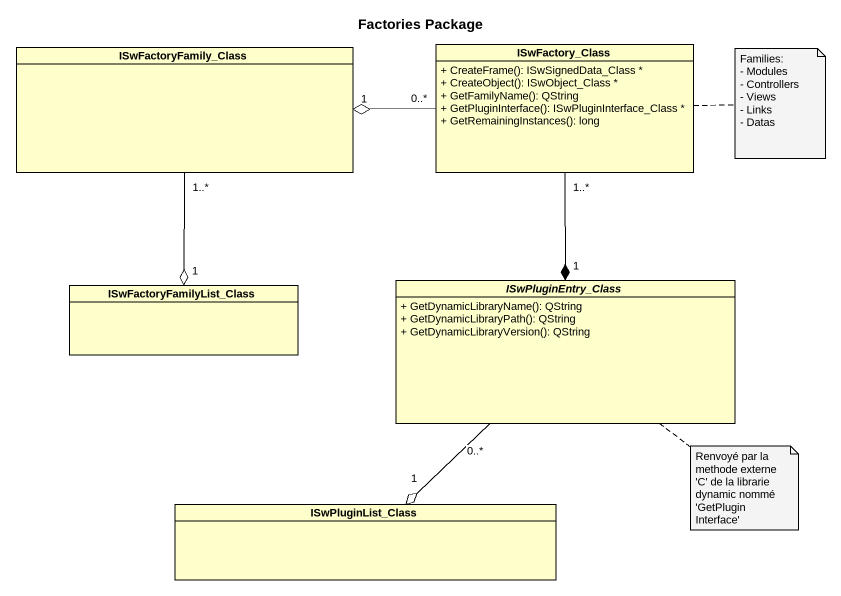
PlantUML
@startuml
title Factories Package
hide circle
hide empty members
skinparam classAttributeIconSize 0
class ISwFactoryFamily_Class
class ISwFactory_Class {
  + CreateFrame(): ISwSignedData_Class *
  + CreateObject(): ISwObject_Class *
  + GetFamilyName(): QString
  + GetPluginInterface(): ISwPluginInterface_Class *
  + GetRemainingInstances(): long
}
class ISwFactoryFamilyList_Class
abstract class ISwPluginEntry_Class {
  + GetDynamicLibraryName(): QString
  + GetDynamicLibraryPath(): QString
  + GetDynamicLibraryVersion(): QString
}
class ISwPluginList_Class
ISwFactoryFamily_Class "1..*" --o "1" ISwFactoryFamilyList_Class
ISwFactory_Class "0..*" -left-o "1" ISwFactoryFamily_Class
ISwFactory_Class "1..*" --* "1" ISwPluginEntry_Class
ISwPluginEntry_Class "0..*" --o "1" ISwPluginList_Class
note right of ISwFactory_Class
  Families:
  - Modules
  - Controllers
  - Views
  - Links
  - Datas
end note
note bottom of ISwPluginEntry_Class : Renvoyé par la methode externe 'C' de la librarie dynamic nommé 'GetPluginInterface'
@enduml
